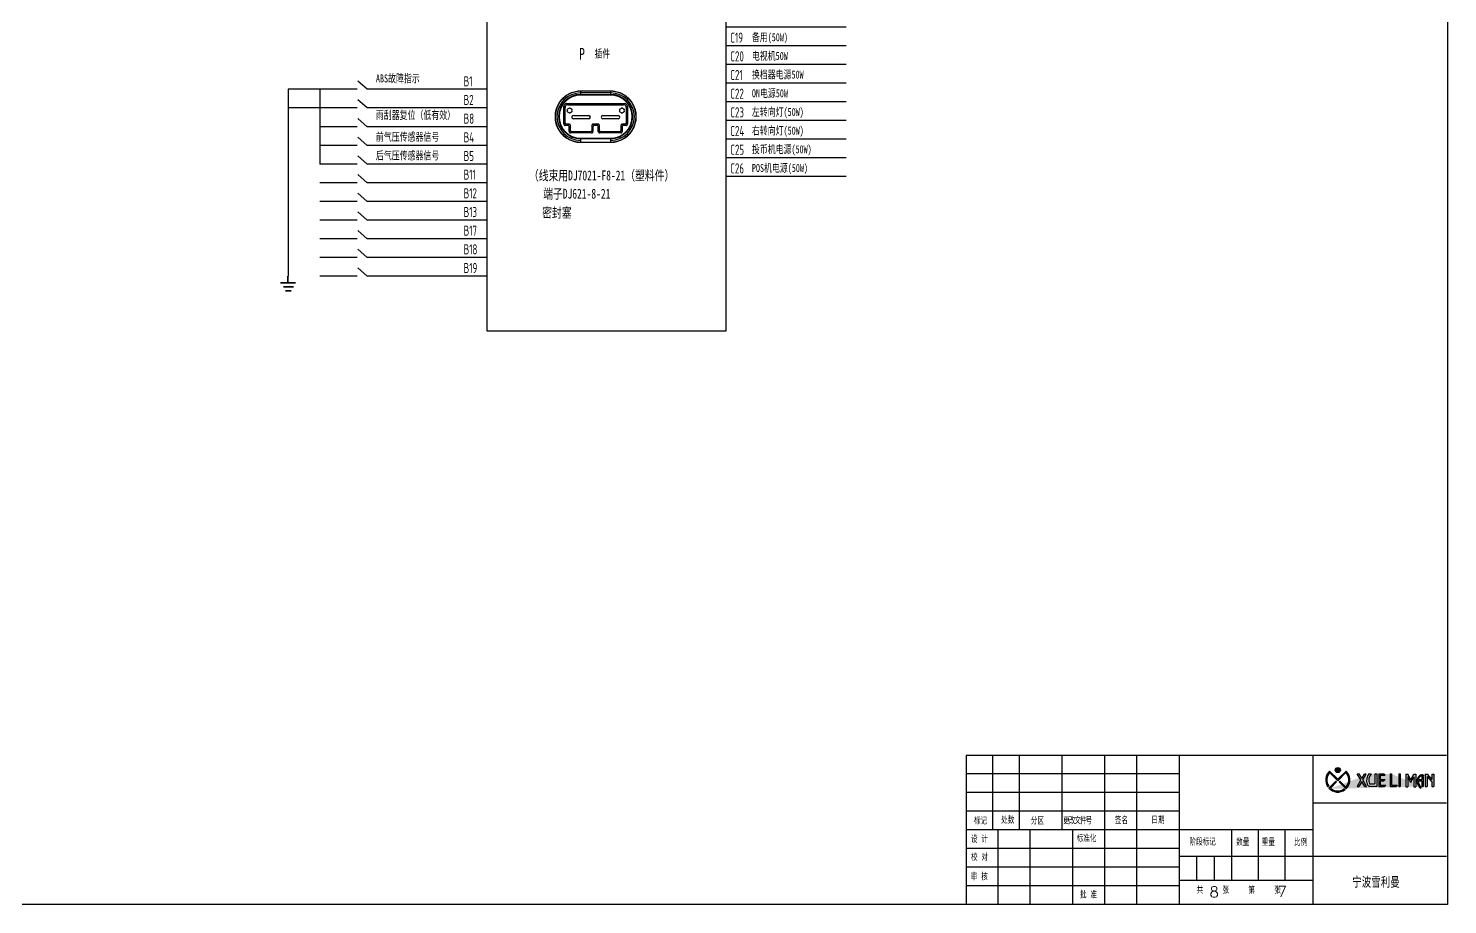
# Model space of a CAD drawing. Header units: millimetres. Extents: x 892 to 2081, y 1119 to 2752.
# Drawn here: x 1468 to 2000, y 2005 to 2334 of the extents above; entities that cross this region are included whole.
import ezdxf

# ---------------------------------------------------------------- set-up
doc = ezdxf.new("R2010")
doc.units = ezdxf.units.MM
doc.header["$LTSCALE"] = 10
for name, color, linetype in [('02C', 92, 'Continuous'), ('10', 7, 'Continuous'), ('200', 7, 'Continuous'), ('LAYER2', 1, 'Continuous'), ('框架和插件', 7, 'Continuous'), ('细实线', 3, 'Continuous')]:
    doc.layers.add(name, color=color, linetype=linetype)
doc.layers.add('11', color=3, linetype='Continuous', lineweight=0)
doc.styles.get("Standard").update_dxf_attribs({"font": 'isocp.shx', "width": 0.7070000000000001, "bigfont": 'hztxt.shx'})
doc.styles.add('STANDARD1', font='TXT.SHX', dxfattribs={"bigfont": 'gbcbig.shx'})
doc.styles.add('USERTXTSTYLE57', font='', dxfattribs={"width": 0.7070000000000001, "bigfont": '仿宋_GB2312'})
doc.styles.add('仿宋体', font='', dxfattribs={"width": 0.7070000000000001})
doc.styles.get('USERTXTSTYLE57').set_extended_font_data('FangSong_GB2312')
doc.styles.get('仿宋体').set_extended_font_data('FangSong_GB2312')

# ---------------------------------------------------------------- blocks, each defined once
blk = doc.blocks.new('A$C1C8D78F1')
at = {"layer": '200'}
for p, q in [((0, 328.6587135178397), (-45.01890482262206, 328.6587135178397)), ((134.5153336653748, 326.1972152672007), (89.49642884275272, 326.1972152672007)), ((0, 321.6587135178397), (-45.01890482262206, 321.6587135178397)), ((134.5153336653748, 319.1972152672006), (89.49642884275272, 319.1972152672006)), ((0, 314.6587135178397), (-45.01890482262206, 314.6587135178397)), ((134.5153336653748, 312.1972152672007), (89.49642884275272, 312.1972152672007)), ((0, 307.6587135178397), (-45.01890482262206, 307.6587135178397)), ((134.5153336653748, 305.1972152672007), (89.49642884275272, 305.1972152672007)), ((0, 300.6587135178397), (-45.01890482262206, 300.6587135178397)), ((134.5153336653748, 298.1972152672006), (89.49642884275272, 298.1972152672006)), ((0, 293.6587135178397), (-45.01890482262206, 293.6587135178397)), ((134.5153336653748, 291.1972152672007), (89.49642884275272, 291.1972152672007)), ((0, 286.6587135178397), (-45.01890482262206, 286.6587135178397)), ((134.5153336653748, 284.1972152672006), (89.49642884275272, 284.1972152672006)), ((0, 279.6587135178397), (-45.01890482262206, 279.6587135178397)), ((134.5153336653748, 277.1972152672006), (89.49642884275272, 277.1972152672006)), ((0, 272.6587135178397), (-45.01890482262206, 272.6587135178397)), ((0, 265.6587135178397), (-45.01890482262206, 265.6587135178397)), ((0, 258.6587135178397), (-45.01890482262206, 258.6587135178397)), ((0, 251.6587135178397), (-45.01890482262206, 251.6587135178397)), ((0, 244.6587135178397), (-45.01890482262206, 244.6587135178397)), ((0, 237.6587135178397), (-45.01890482262206, 237.6587135178397)), ((0, 230.6587135178397), (-45.01890482262206, 230.6587135178397)), ((134.5153336653748, 232.999530189366), (89.49642884275272, 232.999530189366)), ((0, 223.6587135178397), (-45.01890482262206, 223.6587135178397)), ((134.5153336653748, 225.9995301893659), (89.49642884275272, 225.9995301893659)), ((134.5153336653748, 218.9995301893659), (89.49642884275272, 218.9995301893659)), ((0, 216.6587135178397), (-45.01890482262206, 216.6587135178397)), ((0, 209.6587135178397), (-45.01890482262206, 209.6587135178397)), ((134.5153336653748, 211.9995301893659), (89.49642884275272, 211.9995301893659)), ((0, 202.6587135178397), (-45.01890482262206, 202.6587135178397)), ((134.5153336653748, 204.9995301893659), (89.49642884275272, 204.9995301893659)), ((134.5153336653748, 197.9995301893659), (89.49642884275272, 197.9995301893659)), ((0, 195.6587135178397), (-45.01890482262206, 195.6587135178397)), ((0, 188.6587135178397), (-45.01890482262206, 188.6587135178397)), ((134.5153336653748, 190.9995301893659), (89.49642884275272, 190.9995301893659)), ((0, 181.6587135178397), (-45.01890482262206, 181.6587135178397)), ((134.5153336653748, 183.9995301893659), (89.49642884275272, 183.9995301893659)), ((134.5153336653748, 176.9995301893659), (89.49642884275272, 176.9995301893659)), ((0, 174.6587135178397), (-45.01890482262206, 174.6587135178397)), ((0, 167.6587135178397), (-45.01890482262206, 167.6587135178397)), ((134.5153336653748, 169.9995301893659), (89.49642884275272, 169.9995301893659)), ((0, 160.6587135178397), (-45.01890482262206, 160.6587135178397)), ((134.5153336653748, 162.9995301893659), (89.49642884275272, 162.9995301893659)), ((134.5153336653748, 155.9995301893659), (89.49642884275272, 155.9995301893659)), ((0, 153.6587135178397), (-45.01890482262206, 153.6587135178397)), ((134.5153336653748, 148.9995301893659), (89.49642884275272, 148.9995301893659)), ((0, 146.6587135178397), (-45.01890482262206, 146.6587135178397)), ((0, 139.6587135178397), (-45.01890482262206, 139.6587135178397)), ((134.5153336653748, 141.9995301893659), (89.49642884275272, 141.9995301893659)), ((134.5153336653748, 134.9995301893659), (89.49642884275272, 134.9995301893659)), ((0, 132.6587135178397), (-45.01890482262206, 132.6587135178397)), ((134.5153336653748, 127.9995301893659), (89.49642884275272, 127.9995301893659)), ((0, 125.6587135178397), (-45.01890482262206, 125.6587135178397)), ((0, 118.6587135178397), (-45.01890482262206, 118.6587135178397)), ((134.5153336653748, 120.9995301893659), (89.49642884275272, 120.9995301893659)), ((134.5153336653748, 113.9995301893659), (89.49642884275272, 113.9995301893659)), ((134.5153336653748, 106.9995301893659), (89.49642884275272, 106.9995301893659)), ((134.5153336653748, 99.99953018936594), (89.49642884275272, 99.99953018936594)), ((0, 90.65871351783971), (-45.01890482262206, 90.65871351783971)), ((134.5153336653748, 92.99953018936594), (89.49642884275272, 92.99953018936594)), ((134.5153336653748, 85.99953018936594), (89.49642884275272, 85.99953018936594)), ((0, 83.6587135178397), (-45.01890482262206, 83.6587135178397)), ((0, 76.6587135178397), (-45.01890482262206, 76.6587135178397)), ((134.5153336653748, 78.99953018936594), (89.49642884275272, 78.99953018936594)), ((0, 69.65871351783971), (-45.01890482262206, 69.65871351783971)), ((134.5153336653748, 71.99953018936594), (89.49642884275272, 71.99953018936594)), ((134.5153336653748, 64.99953018936594), (89.49642884275272, 64.99953018936594)), ((0, 62.65871351783971), (-45.01890482262206, 62.65871351783971)), ((0, 55.65871351783971), (-45.01890482262206, 55.65871351783971)), ((134.5153336653748, 57.99953018936594), (89.49642884275272, 57.99953018936594)), ((0, 48.65871351783971), (-45.01890482262206, 48.65871351783971)), ((0, 41.65871351783971), (-45.01890482262206, 41.65871351783971)), ((0, 34.65871351783971), (-45.01890482262206, 34.65871351783971)), ((0, 27.65871351783971), (-45.01890482262206, 27.65871351783971)), ((0, 20.65871351783972), (-45.01890482262206, 20.65871351783972))]:
    blk.add_line(p, q, dxfattribs=at)
blk.add_lwpolyline([(0, 355.7274110452198), (89.49642884275272, 355.7274110452198), (89.49642884275272, 0), (0, 0)], close=True, dxfattribs=at)
blk = doc.blocks.new('A$C21580511')
at = {"color": 1, "lineweight": 35}
for p, q in [((2.828241439036902, 3.056054216457596), (2.828241439036902, 5.511710206071483)), ((-4.609631787e-07, 3.056054216457596), (5.656483339036981, 3.056054216457596)), ((1.153152825062079, 1.596202385910429), (4.874560110541549, 1.596202385910429)), ((1.850916325914909, -1.773146892e-07), (4.06050171908032, -1.773146892e-07))]:
    blk.add_line(p, q, dxfattribs=at)

msp = doc.modelspace()

# ---------------------------------------------------------------- hatches: boundary and pattern name
h = msp.add_hatch(color=1)
edge = h.paths.add_edge_path()
edge.add_arc((1958.527717350833, 2055.679857615847), 0.9569291330360664, 0, 360)
at = {"layer": '02C'}
h = msp.add_hatch(color=160, dxfattribs=at)
h.paths.add_polyline_path([(1968.615319765635, 2049.590505380649), (1967.531147234022, 2051.459594305015), (1966.46634262925, 2049.590505380649), (1965.796064056132, 2049.590505380649), (1967.159626551114, 2051.984014523689), (1965.823654790725, 2054.287199623628), (1966.496941095593, 2054.287199623628), (1967.527051641922, 2052.511312339193), (1968.538760038118, 2054.287199623628), (1969.209038611236, 2054.287199623628), (1967.89857232483, 2051.98689212052), (1969.288606070473, 2049.590505380649)], flags=17)
edge = h.paths.add_edge_path()
edge.add_line((1973.164707410408, 2054.287199623628), (1973.164707410408, 2049.585741773393))
edge.add_line((1973.164707410408, 2049.585741773393), (1970.486000401343, 2049.585741773393))
edge.add_arc((1970.915411621823, 2051.01253820071), 1.490014107748129, 200.7773310500661, 253.2502122253128, ccw=False)
edge.add_arc((1973.520286750132, 2051.766801727448), 4.198755891589101, 143.110580068317, 197.7897788305786, ccw=False)
edge.add_line((1970.162140612429, 2054.287199623628), (1971.060396715791, 2054.287199623628))
edge.add_arc((1973.902217661551, 2051.76929314014), 3.796814368294727, 138.4584568943192, 195.7222727300288)
edge.add_arc((1970.915411621823, 2051.01253820071), 0.7212461077481306, 202.1630530283116, 245.8320623282907)
edge.add_line((1970.620124411154, 2050.354509773388), (1972.409667334487, 2050.354509773388))
edge.add_line((1972.409667334487, 2050.354509773388), (1972.409667334487, 2054.287199623628))
edge.add_line((1972.409667334487, 2054.287199623628), (1973.164707410408, 2054.287199623628))
h.paths.add_polyline_path([(1973.862412466286, 2049.590505380649), (1975.936981189905, 2049.590505380649), (1976.559846864922, 2050.035606936362), (1974.426409690812, 2050.035606936362), (1974.426409690812, 2051.681308754123), (1975.789760286363, 2051.681308754123), (1976.272606928742, 2052.178124230792), (1974.426409690812, 2052.178124230792), (1974.426409690812, 2053.792773794834), (1976.272606928742, 2053.792773794834), (1975.789760286363, 2054.287199623628), (1973.862412466286, 2054.287199623628)], flags=17)
h.paths.add_polyline_path([(1978.140662705668, 2054.236199593826), (1978.687923442802, 2054.236199593826), (1978.687923442802, 2049.981106342377), (1980.823073408708, 2049.981106342377), (1980.502157427221, 2049.539505350847), (1978.140662705668, 2049.539505350847)], flags=17)
h.paths.add_polyline_path([(1981.384079469743, 2054.21963035471), (1981.946144429789, 2054.21963035471), (1981.946144429789, 2049.522936111724), (1981.384079469743, 2049.522936111724)], flags=17)
h.paths.add_polyline_path([(1984.089147896793, 2054.141160966989), (1984.75655747161, 2054.141160966989), (1985.902679624091, 2051.990206712013), (1987.061991071325, 2054.141160966989), (1987.739736224637, 2054.141160966989), (1987.739736224637, 2049.44446672401), (1987.061991071325, 2049.44446672401), (1987.061991071325, 2053.210042329199), (1985.902679624091, 2051.0571938863), (1984.75655747161, 2053.210042329199), (1984.75655747161, 2049.44446672401), (1984.089147896793, 2049.44446672401)], flags=17)
h.paths.add_polyline_path([(1991.298664736325, 2054.205087061593), (1991.298664736325, 2049.508392818614), (1991.976409889638, 2049.508392818614), (1991.976409889638, 2053.27073984802), (1993.829693040632, 2051.290770170839), (1993.829693040632, 2049.508392818614), (1994.507438193974, 2049.508392818614), (1994.507438193974, 2054.205087061593), (1993.829693040632, 2054.205087061593), (1993.829693040632, 2052.176111516645), (1991.976409889638, 2054.205087061593)])
edge = h.paths.add_edge_path()
edge.add_arc((1991.280804902632, 2051.489856918939), 3.068816021879643, 146.4564578383166, 237.5786246601237)
edge.add_line((1989.635484506693, 2048.899383492906), (1989.795909971606, 2049.331098179129))
edge.add_arc((1991.402251223157, 2051.544461480662), 2.73483259470555, 177.9101774901728, 234.0298529368706, ccw=False)
edge.add_line((1988.669237601014, 2051.644190424042), (1990.069780176269, 2051.644190424042))
edge.add_line((1990.069780176269, 2051.644190424042), (1990.069780176269, 2049.5471651322))
edge.add_line((1990.069780176269, 2049.5471651322), (1990.578771990633, 2049.5471651322))
edge.add_line((1990.578771990633, 2049.5471651322), (1990.578771990633, 2053.288322060143))
edge.add_line((1990.578771990633, 2053.288322060143), (1990.069780176269, 2053.288322060143))
edge.add_line((1990.069780176269, 2053.288322060143), (1990.069780176269, 2052.150725442836))
edge.add_line((1990.069780176269, 2052.150725442836), (1988.735464143301, 2052.150725442836))
edge.add_arc((1990.276837410547, 2051.953586455427), 1.553928997508231, 124.07187935597631, 172.71153802711, ccw=False)
edge.add_arc((1990.463917764977, 2051.366408671463), 2.152162279745393, 83.96242266037831, 119.4347614141731, ccw=False)
edge.add_line((1990.690283691914, 2053.506633179662), (1990.578771990633, 2053.851968761533))
edge.add_arc((1990.313938752191, 2051.672381185876), 2.195618055160535, 83.07217225091351, 136.4334333111867)
edge = h.paths.add_edge_path(flags=17)
edge.add_line((1958.990784554942, 2051.236987423319), (1959.279128228747, 2051.52519795033))
edge.add_line((1959.279128228747, 2051.52519795033), (1961.893517501474, 2048.936377970342))
edge.add_arc((1958.527717350833, 2051.982392798658), 4.539473206060025, 312.7078884367814, 317.85522586322253, ccw=False)
edge.add_line((1961.606664287476, 2048.646691560563), (1958.990784554942, 2051.236987423319))
edge = h.paths.add_edge_path()
edge.add_line((1957.785569205236, 2051.531876416993), (1958.081198524098, 2051.250915574943))
edge.add_line((1958.081198524098, 2051.250915574943), (1955.745183616349, 2048.928015429352))
edge.add_arc((1958.527717350833, 2051.982392798658), 4.131793206060527, 227.666521025814, 306.1224753171757)
edge.add_line((1960.963464236786, 2048.644900895284), (1961.256470175369, 2048.354621442719))
edge.add_arc((1958.527717350833, 2051.982392798658), 4.539473206059366, 222.2650451237375, 306.94991213385657, ccw=False)
edge.add_line((1955.168318575797, 2048.929319452167), (1957.785569205236, 2051.531876416993))
edge = h.paths.add_edge_path()
edge.add_arc((1958.527717350833, 2051.982392798658), 4.539473206059903, 132.4495493389153, 215.2686709747519)
edge.add_line((1954.821448847211, 2049.361249771726), (1955.133232682037, 2049.626721146851))
edge.add_arc((1958.527717350833, 2051.982392798658), 4.131793206060367, 137.8510252421882, 214.7595006978551, ccw=False)
edge.add_line((1955.464395501589, 2054.755076398644), (1958.383639125062, 2051.838197755518))
edge.add_line((1958.383639125062, 2051.838197755518), (1958.528018749053, 2051.695227279524))
edge.add_line((1958.528018749053, 2051.695227279524), (1958.671447685567, 2051.837850982993))
edge.add_line((1958.671447685567, 2051.837850982993), (1961.603560382089, 2054.741179623445))
edge.add_arc((1958.527717350833, 2051.982392798658), 4.131793206060118, -37.12996509333601, 41.889582731922815, ccw=False)
edge.add_line((1961.821865295726, 2049.488338987161), (1962.113817751142, 2049.199103214865))
edge.add_arc((1958.527717350833, 2051.982392798658), 4.53947320605993, 322.1837939510453, 407.291058636406)
edge.add_line((1961.606725587302, 2055.318037454221), (1958.528368157564, 2052.269899065272))
edge.add_line((1958.528368157564, 2052.269899065272), (1955.463841896559, 2055.331942647419))
edge = h.paths.add_edge_path()
edge.add_line((1970.556187571285, 2054.287199623628), (1971.001269077733, 2054.287199623628))
edge.add_line((1978.140662705668, 2054.236199593826), (1978.687923442802, 2054.236199593826))
edge.add_line((1990.069780176269, 2049.579046850296), (1990.069780176269, 2049.5471651322))
edge.add_line((1955.455779245294, 2048.640235820836), (1955.452532362946, 2048.637007167003))

# ---------------------------------------------------------------- linework, layer by layer
msp.add_line((1577.00100703866, 2310.8946788881), (1577.00100703866, 2282.8946788881))
at = {"color": 160}
for p, q in [((1958.528368157564, 2052.269899065272), (1955.463841896559, 2055.331942647419)), ((1958.383639125062, 2051.838197755518), (1955.464395501589, 2054.755076398644)), ((1958.528368157564, 2052.269899065272), (1961.606725587302, 2055.318037454221)), ((1958.671447685567, 2051.837850982993), (1961.603560382089, 2054.741179623445)), ((1965.823654790725, 2054.287199623628), (1966.496941095593, 2054.287199623628)), ((1967.159626551114, 2051.984014523689), (1965.823654790725, 2054.287199623628)), ((1967.527051641922, 2052.511312339193), (1966.496941095593, 2054.287199623628)), ((1967.527051641922, 2052.511312339193), (1968.538760038118, 2054.287199623628)), ((1967.89857232483, 2051.98689212052), (1969.209038611236, 2054.287199623628)), ((1968.538760038118, 2054.287199623628), (1969.209038611236, 2054.287199623628)), ((1970.162140612429, 2054.287199623628), (1971.060396715791, 2054.287199623628)), ((1970.556187571285, 2054.287199623628), (1971.001269077733, 2054.287199623628)), ((1972.409667334487, 2054.287199623628), (1972.409667334487, 2050.354509773388)), ((1972.409667334487, 2054.287199623628), (1973.164707410408, 2054.287199623628)), ((1973.164707410408, 2054.287199623628), (1973.164707410408, 2049.585741773393)), ((1973.862412466286, 2054.287199623628), (1975.789760286363, 2054.287199623628)), ((1973.862412466286, 2054.287199623628), (1973.862412466286, 2049.590505380649)), ((1974.426409690812, 2053.792773794834), (1976.272606928742, 2053.792773794834)), ((1974.426409690812, 2053.792773794834), (1974.426409690812, 2052.178124230792)), ((1975.789760286363, 2054.287199623628), (1976.272606928742, 2053.792773794834)), ((1978.140662705668, 2054.236199593826), (1978.687923442802, 2054.236199593826)), ((1978.140662705668, 2054.236199593826), (1978.140662705668, 2049.539505350847)), ((1978.140662705668, 2054.236199593826), (1978.687923442802, 2054.236199593826)), ((1978.687923442802, 2054.236199593826), (1978.687923442802, 2049.981106342377)), ((1981.384079469743, 2054.21963035471), (1981.946144429789, 2054.21963035471)), ((1981.384079469743, 2054.21963035471), (1981.384079469743, 2049.522936111724)), ((1981.946144429789, 2054.21963035471), (1981.946144429789, 2049.522936111724)), ((1984.089147896793, 2054.141160966989), (1984.75655747161, 2054.141160966989)), ((1984.089147896793, 2054.141160966989), (1984.089147896793, 2049.44446672401)), ((1985.902679624091, 2051.990206712013), (1984.75655747161, 2054.141160966989)), ((1984.75655747161, 2053.210042329199), (1984.75655747161, 2049.44446672401)), ((1985.902679624091, 2051.0571938863), (1984.75655747161, 2053.210042329199)), ((1985.902679624091, 2051.990206712013), (1987.061991071325, 2054.141160966989)), ((1985.902679624091, 2051.0571938863), (1987.061991071325, 2053.210042329199)), ((1987.061991071325, 2054.141160966989), (1987.739736224637, 2054.141160966989)), ((1987.061991071325, 2053.210042329199), (1987.061991071325, 2049.44446672401)), ((1987.739736224637, 2054.141160966989), (1987.739736224637, 2049.44446672401)), ((1990.069780176269, 2053.288322060143), (1990.069780176269, 2052.150725442836)), ((1990.069780176269, 2053.288322060143), (1990.578771990633, 2053.288322060143)), ((1990.578771990633, 2053.851968761533), (1990.690283691914, 2053.506633179662)), ((1990.578771990633, 2053.288322060143), (1990.578771990633, 2049.5471651322)), ((1991.298664736325, 2054.205087061593), (1991.298664736325, 2049.508392818614)), ((1991.298664736325, 2054.205087061593), (1991.976409889638, 2054.205087061593)), ((1991.976409889638, 2054.205087061593), (1993.829693040632, 2052.176111516645)), ((1991.976409889638, 2053.27073984802), (1993.829693040632, 2051.290770170839)), ((1991.976409889638, 2053.27073984802), (1991.976409889638, 2049.508392818614)), ((1993.829693040632, 2054.205087061593), (1993.829693040632, 2052.176111516645)), ((1993.829693040632, 2054.205087061593), (1994.507438193974, 2054.205087061593)), ((1994.507438193974, 2054.205087061593), (1994.507438193974, 2049.508392818614)), ((1955.133232682037, 2049.626721146851), (1954.821448847211, 2049.361249771726)), ((1957.785569205236, 2051.531876416993), (1955.168318575797, 2048.929319452167)), ((1955.455779245294, 2048.640235820836), (1955.452532362946, 2048.637007167003)), ((1958.081198524098, 2051.250915574943), (1955.745183616349, 2048.928015429352)), ((1958.383639125062, 2051.838197755518), (1958.528018749053, 2051.695227279524)), ((1958.671447685567, 2051.837850982993), (1958.528018749053, 2051.695227279524)), ((1958.990784554942, 2051.236987423319), (1961.606664287476, 2048.646691560563)), ((1959.279128228747, 2051.52519795033), (1961.893517501474, 2048.936377970342)), ((1960.963464236786, 2048.644900895284), (1961.256470175369, 2048.354621442719)), ((1961.821865295726, 2049.488338987161), (1962.113817751142, 2049.199103214865)), ((1967.159626551114, 2051.984014523689), (1965.796064056132, 2049.590505380649)), ((1965.796064056132, 2049.590505380649), (1966.46634262925, 2049.590505380649)), ((1967.531147234022, 2051.459594305015), (1966.46634262925, 2049.590505380649)), ((1968.615319765635, 2049.590505380649), (1967.531147234022, 2051.459594305015)), ((1969.288606070473, 2049.590505380649), (1967.89857232483, 2051.98689212052)), ((1968.615319765635, 2049.590505380649), (1969.288606070473, 2049.590505380649)), ((1973.164707410408, 2049.585741773393), (1970.486000401343, 2049.585741773393)), ((1972.409667334487, 2050.354509773388), (1970.620124411154, 2050.354509773388)), ((1973.862412466286, 2049.590505380649), (1975.936981189905, 2049.590505380649)), ((1974.426409690812, 2052.178124230792), (1976.272606928742, 2052.178124230792)), ((1974.426409690812, 2051.681308754123), (1975.789760286363, 2051.681308754123)), ((1974.426409690812, 2051.681308754123), (1974.426409690812, 2050.035606936362)), ((1974.426409690812, 2050.035606936362), (1976.559846864922, 2050.035606936362)), ((1975.789760286363, 2051.681308754123), (1976.272606928742, 2052.178124230792)), ((1975.936981189905, 2049.590505380649), (1976.559846864922, 2050.035606936362)), ((1978.140662705668, 2049.539505350847), (1980.502157427221, 2049.539505350847)), ((1978.687923442802, 2049.981106342377), (1980.823073408708, 2049.981106342377)), ((1980.823073408708, 2049.981106342377), (1980.502157427221, 2049.539505350847)), ((1981.384079469743, 2049.522936111724), (1981.946144429789, 2049.522936111724)), ((1984.089147896793, 2049.44446672401), (1984.75655747161, 2049.44446672401)), ((1987.061991071325, 2049.44446672401), (1987.739736224637, 2049.44446672401)), ((1988.669237601014, 2051.644190424042), (1990.069780176269, 2051.644190424042)), ((1988.735464143301, 2052.150725442836), (1990.069780176269, 2052.150725442836)), ((1989.635484506693, 2048.899383492906), (1989.795909971606, 2049.331098179129)), ((1990.069780176269, 2051.644190424042), (1990.069780176269, 2049.5471651322)), ((1990.069780176269, 2049.579046850296), (1990.069780176269, 2049.5471651322)), ((1990.069780176269, 2049.5471651322), (1990.578771990633, 2049.5471651322)), ((1991.298664736325, 2049.508392818614), (1991.976409889638, 2049.508392818614)), ((1993.829693040632, 2051.290770170839), (1993.829693040632, 2049.508392818614)), ((1993.829693040632, 2049.508392818614), (1994.507438193974, 2049.508392818614))]:
    msp.add_line(p, q, dxfattribs=at)
at = {"color": 1}
msp.add_circle((1958.527717350833, 2055.679857615847), 0.9569291330360664, dxfattribs=at)
at = {"color": 160}
for centre, radius, start, end in [((1958.527717350833, 2051.982392798658), 4.539473206059903, 132.4495493389153, 215.2686709747519), ((1958.527717350833, 2051.982392798658), 4.131793206060367, 137.8510252421882, 214.7595006978551), ((1958.527717350833, 2051.982392798658), 4.131793206060118, 322.870034906664, 41.88958273192282), ((1958.527717350833, 2051.982392798658), 4.53947320605993, 322.1837939510453, 47.29105863640608), ((1973.520286750132, 2051.766801727448), 4.198755891589101, 143.110580068317, 197.7897788305786), ((1973.902217661551, 2051.76929314014), 3.796814368294727, 138.4584568943192, 195.7222727300288), ((1991.280804902632, 2051.489856918939), 3.068816021879643, 146.4564578383166, 237.5786246601237), ((1990.313938752191, 2051.672381185876), 2.195618055160535, 83.07217225091351, 136.4334333111867), ((1990.276837410547, 2051.953586455427), 1.553928997508231, 124.0718793559763, 172.71153802711), ((1990.463917764977, 2051.366408671463), 2.152162279745393, 83.9624226603783, 119.4347614141731), ((1958.527717350833, 2051.982392798658), 4.539473206059366, 222.2650451237375, 306.9499121338566), ((1958.527717350833, 2051.982392798658), 4.131793206060527, 227.666521025814, 306.1224753171757), ((1958.527717350833, 2051.982392798658), 4.539473206060025, 312.7078884367814, 317.8552258632225), ((1970.915411621823, 2051.01253820071), 1.490014107748129, 200.7773310500661, 253.2502122253128), ((1970.915411621823, 2051.01253820071), 0.7212461077481306, 202.1630530283116, 245.8320623282907), ((1991.402251223157, 2051.544461480662), 2.73483259470555, 177.9101774901728, 234.0298529368706)]:
    msp.add_arc(centre, radius, start, end, dxfattribs=at)
at = {"layer": '02C', "color": 160}
for p, q in [((1957.785569205236, 2051.531876416993), (1958.081198524098, 2051.250915574943)), ((1958.990784554942, 2051.236987423319), (1959.279128228747, 2051.52519795033))]:
    msp.add_line(p, q, dxfattribs=at)
at = {"layer": '10', "color": 7, "linetype": 'Continuous'}
for p, q in [((1674.817865750952, 2310.333826841364), (1686.017865750964, 2310.333826841364)), ((1674.817865750952, 2308.755109648569), (1674.817865750952, 2310.333826841364)), ((1686.017865750964, 2310.175330879967), (1674.817865750952, 2310.175330879967)), ((1686.017865750964, 2309.563364034067), (1674.817865750952, 2309.563364034067)), ((1674.817865750952, 2308.951397188066), (1686.017865750964, 2308.951397188066)), ((1686.017865750964, 2308.755109648569), (1674.817865750952, 2308.755109648569)), ((1686.017865750964, 2310.333826841364), (1686.017865750964, 2308.755109648569)), ((1668.971835754342, 2304.101748818168), (1668.517865750964, 2304.555718821568)), ((1668.517865750964, 2297.854805062067), (1668.517865750964, 2304.555718821568)), ((1668.971835754342, 2298.308775065467), (1668.971835754342, 2304.101748818168)), ((1669.517256577961, 2305.555109648565), (1691.318474923955, 2305.555109648565)), ((1669.517256577961, 2305.555109648565), (1669.97122658134, 2305.101139645165)), ((1669.97122658134, 2305.101139645165), (1690.864504920548, 2305.101139645165)), ((1690.864504920548, 2305.101139645165), (1691.318474923955, 2305.555109648565)), ((1692.317865750952, 2304.555718821568), (1691.863895747545, 2304.101748818168)), ((1691.863895747545, 2304.101748818168), (1691.863895747545, 2298.308775065467)), ((1692.317865750952, 2304.555718821568), (1692.317865750952, 2297.854805062067)), ((1668.517865750964, 2297.854805062067), (1668.971835754342, 2298.308775065467)), ((1669.471531167856, 2297.809079651968), (1669.017561164448, 2297.355109648568)), ((1670.472140340858, 2297.809079651968), (1669.471531167856, 2297.809079651968)), ((1670.018170337451, 2297.355109648568), (1670.472140340858, 2297.809079651968)), ((1681.372140340853, 2297.809079651968), (1679.463591161064, 2297.809079651968)), ((1679.463591161064, 2297.809079651968), (1679.917561164442, 2297.355109648568)), ((1680.918170337445, 2297.355109648568), (1681.372140340853, 2297.809079651968)), ((1691.364200334061, 2297.809079651968), (1690.363591161058, 2297.809079651968)), ((1690.363591161058, 2297.809079651968), (1690.817561164466, 2297.355109648568)), ((1691.818170337439, 2297.355109648568), (1691.364200334061, 2297.809079651968)), ((1691.863895747545, 2298.308775065467), (1692.317865750952, 2297.854805062067)), ((1670.018170337451, 2297.355109648568), (1669.017561164448, 2297.355109648568)), ((1670.971835754342, 2297.30938423847), (1670.517865750964, 2296.855414235062)), ((1670.517865750964, 2295.054805062064), (1670.517865750964, 2296.855414235062)), ((1670.517865750964, 2295.054805062064), (1670.971835754342, 2295.508775065464)), ((1670.971835754342, 2295.508775065464), (1670.971835754342, 2297.30938423847)), ((1671.471531167856, 2295.009079651965), (1671.017561164448, 2294.555109648565)), ((1678.918170337445, 2294.555109648565), (1671.017561164448, 2294.555109648565)), ((1678.464200334067, 2295.009079651965), (1671.471531167856, 2295.009079651965)), ((1674.817865750952, 2292.555109648565), (1686.017865750964, 2292.555109648565)), ((1674.817865750952, 2291.159553116668), (1674.817865750952, 2292.555109648565)), ((1686.017865750964, 2292.358822109069), (1674.817865750952, 2292.358822109069)), ((1678.918170337445, 2294.555109648565), (1678.464200334067, 2295.009079651965)), ((1679.417865750958, 2296.855414235062), (1678.963895747551, 2297.30938423847)), ((1678.963895747551, 2297.30938423847), (1678.963895747551, 2295.508775065464)), ((1678.963895747551, 2295.508775065464), (1679.417865750958, 2295.054805062064)), ((1679.417865750958, 2296.855414235062), (1679.417865750958, 2295.054805062064)), ((1680.918170337445, 2297.355109648568), (1679.917561164442, 2297.355109648568)), ((1681.871835754337, 2297.30938423847), (1681.417865750958, 2296.855414235062)), ((1681.417865750958, 2295.054805062064), (1681.417865750958, 2296.855414235062)), ((1681.417865750958, 2295.054805062064), (1681.871835754337, 2295.508775065464)), ((1681.871835754337, 2295.508775065464), (1681.871835754337, 2297.30938423847)), ((1682.37153116785, 2295.009079651965), (1681.917561164442, 2294.555109648565)), ((1689.818170337439, 2294.555109648565), (1681.917561164442, 2294.555109648565)), ((1689.364200334061, 2295.009079651965), (1682.37153116785, 2295.009079651965)), ((1686.017865750964, 2292.555109648565), (1686.017865750964, 2291.159553116668)), ((1689.818170337439, 2294.555109648565), (1689.364200334061, 2295.009079651965)), ((1690.317865750952, 2296.855414235062), (1689.863895747545, 2297.30938423847)), ((1689.863895747545, 2297.30938423847), (1689.863895747545, 2295.508775065464)), ((1689.863895747545, 2295.508775065464), (1690.317865750952, 2295.054805062064)), ((1690.317865750952, 2296.855414235062), (1690.317865750952, 2295.054805062064)), ((1691.818170337439, 2297.355109648568), (1690.817561164466, 2297.355109648568)), ((1674.817865750952, 2291.134888417262), (1686.017865750964, 2291.134888417262)), ((1674.817865750952, 2291.02590280147), (1674.817865750952, 2291.134888417262)), ((1674.817865750952, 2291.02590280147), (1686.017865750964, 2291.02590280147)), ((1686.017865750964, 2291.134888417262), (1686.017865750964, 2291.02590280147))]:
    msp.add_line(p, q, dxfattribs=at)
for points in [[(1667.62331055247, 2307.055109648565), (1667.969244620206, 2307.425149040078), (1668.334072583497, 2307.778574925025), (1668.716831394002, 2308.114051489516), (1669.116558003352, 2308.430242919661), (1669.532289363295, 2308.725813401579), (1669.963062425461, 2308.99942712138), (1670.407914141568, 2309.249748265174), (1670.865881463247, 2309.475441019065), (1671.335621255766, 2309.6752658572), (1671.815764519062, 2309.848987420286), (1672.304574981095, 2309.996439258655), (1672.800316369827, 2310.117454922642), (1673.301252413188, 2310.211867962578), (1673.80564683917, 2310.279511928791), (1674.311763375732, 2310.320220371606), (1674.817865750836, 2310.333826841364)], [(1686.017865750964, 2310.333826841364), (1686.523893470319, 2310.320160893141), (1687.029903903658, 2310.279295708555), (1687.534173843476, 2310.211430277704), (1688.034980082357, 2310.116763590711), (1688.530599412825, 2309.995494637689), (1689.019308627463, 2309.847822408752), (1689.499384518796, 2309.673945894006), (1689.96910387935, 2309.474064083566), (1690.427129550106, 2309.248421865806), (1690.872082143582, 2308.99824814195), (1691.302982336052, 2308.72484765268), (1691.718850803645, 2308.429525138672), (1692.118708222548, 2308.113585340587), (1692.501575269034, 2307.778332999107), (1692.866472619262, 2307.425072854901), (1693.212420949389, 2307.055109648638)], [(1669.517256577961, 2305.555109648587), (1669.322220280355, 2305.535912925385), (1669.134714299082, 2305.479059335179), (1668.961933249546, 2305.386730353537), (1668.810506750622, 2305.262468648849), (1668.686245045941, 2305.111042149954), (1668.593916064328, 2304.938261100404), (1668.537062474115, 2304.750755119123), (1668.517865750935, 2304.555718821517)], [(1669.971226581456, 2305.101139645187), (1669.776190283821, 2305.081942921999), (1669.588684302547, 2305.025089331808), (1669.415903252982, 2304.932760350166), (1669.264476754059, 2304.808498645478), (1669.140215049378, 2304.657072146576), (1669.047886067736, 2304.484291097018), (1668.991032477523, 2304.29678511573), (1668.971835754342, 2304.10174881811)], [(1691.863895747574, 2304.101748818153), (1691.844699024365, 2304.296785115766), (1691.787845434181, 2304.48429109704), (1691.69551645251, 2304.657072146583), (1691.571254747829, 2304.808498645478), (1691.419828248934, 2304.932760350159), (1691.247047199398, 2305.025089331793), (1691.059541218125, 2305.081942921992), (1690.864504920519, 2305.101139645187)], [(1692.317865750982, 2304.555718821561), (1692.298669027772, 2304.750755119167), (1692.241815437559, 2304.93826110044), (1692.149486455917, 2305.111042149983), (1692.025224751236, 2305.262468648878), (1691.873798252342, 2305.386730353559), (1691.701017202777, 2305.479059335194), (1691.513511221503, 2305.535912925392), (1691.318474923897, 2305.555109648587)], [(1668.517865750993, 2297.854805062118), (1668.527464112583, 2297.757286913315), (1668.555890907704, 2297.663533922678), (1668.602055398511, 2297.57714339791), (1668.664186250851, 2297.501430148463), (1668.739899500299, 2297.439299296122), (1668.826290025081, 2297.393134805301), (1668.920043015733, 2297.364708010202), (1669.017561164535, 2297.355109648604)], [(1668.971835754284, 2298.308775065525), (1668.981434115904, 2298.211256916722), (1669.009860910995, 2298.117503926085), (1669.056025401831, 2298.03111340131), (1669.118156254142, 2297.955400151863), (1669.19386950359, 2297.893269299522), (1669.280260028372, 2297.847104808701), (1669.374013019024, 2297.818678013602), (1669.471531167826, 2297.809079652005)], [(1670.971835754313, 2297.309384238506), (1670.962237392723, 2297.406902387309), (1670.933810597602, 2297.500655377953), (1670.887646106796, 2297.587045902721), (1670.825515254455, 2297.662759152168), (1670.749802005008, 2297.724890004509), (1670.663411480225, 2297.77105449533), (1670.569658489574, 2297.799481290429), (1670.4721403408, 2297.809079652026)], [(1679.463591161122, 2297.809079652026), (1679.366073012319, 2297.799481290429), (1679.272320021668, 2297.77105449533), (1679.185929496914, 2297.724890004509), (1679.110216247438, 2297.662759152161), (1679.048085395098, 2297.587045902714), (1679.001920904291, 2297.500655377939), (1678.973494109199, 2297.406902387302), (1678.96389574758, 2297.309384238499)], [(1681.871835754308, 2297.309384238506), (1681.862237392717, 2297.406902387309), (1681.833810597625, 2297.500655377953), (1681.78764610679, 2297.587045902721), (1681.725515254449, 2297.662759152168), (1681.649802005002, 2297.724890004509), (1681.56341148022, 2297.77105449533), (1681.469658489597, 2297.799481290429), (1681.372140340794, 2297.809079652026)], [(1690.363591161116, 2297.809079652026), (1690.266073012313, 2297.799481290429), (1690.172320021662, 2297.77105449533), (1690.085929496909, 2297.724890004509), (1690.010216247432, 2297.662759152161), (1689.948085395121, 2297.587045902714), (1689.901920904285, 2297.500655377939), (1689.873494109193, 2297.406902387302), (1689.863895747603, 2297.309384238499)], [(1691.36420033409, 2297.809079652005), (1691.461718482893, 2297.818678013602), (1691.555471473515, 2297.847104808709), (1691.641861998298, 2297.893269299522), (1691.717575247745, 2297.95540015187)], [(1691.717575247745, 2297.955400151863), (1691.779706100086, 2298.03111340131), (1691.825870590921, 2298.117503926085), (1691.854297386013, 2298.211256916722), (1691.863895747603, 2298.308775065525)], [(1691.818170337498, 2297.355109648604), (1691.9156884863, 2297.364708010209), (1692.009441476952, 2297.393134805308), (1692.095832001705, 2297.439299296129), (1692.171545251153, 2297.501430148477), (1692.233676103493, 2297.577143397924), (1692.279840594329, 2297.6635339227), (1692.308267389421, 2297.757286913336), (1692.317865751011, 2297.854805062139)], [(1670.517865751022, 2296.855414235099), (1670.508267389403, 2296.952932383909), (1670.479840594311, 2297.046685374546), (1670.433676103505, 2297.133075899314), (1670.371545251164, 2297.208789148768), (1670.295832001688, 2297.270920001109), (1670.209441476934, 2297.31708449193), (1670.115688486283, 2297.345511287029), (1670.01817033748, 2297.355109648626)], [(1670.517865750993, 2295.054805062122), (1670.527464112583, 2294.957286913319), (1670.555890907704, 2294.863533922675), (1670.602055398511, 2294.777143397907), (1670.664186250851, 2294.70143014846), (1670.739899500299, 2294.639299296119), (1670.826290025081, 2294.593134805298), (1670.920043015733, 2294.564708010206), (1671.017561164535, 2294.555109648609)], [(1670.971835754284, 2295.508775065515), (1670.981434115904, 2295.411256916712), (1671.009860910995, 2295.317503926075), (1671.056025401831, 2295.2311134013), (1671.118156254171, 2295.155400151853), (1671.193869503619, 2295.093269299512), (1671.280260028401, 2295.047104808698), (1671.374013019024, 2295.018678013599), (1671.471531167826, 2295.009079652009)], [(1678.464200334096, 2295.009079652009), (1678.561718482899, 2295.018678013606), (1678.65547147355, 2295.047104808706), (1678.741861998304, 2295.093269299527), (1678.817575247751, 2295.155400151867), (1678.879706100091, 2295.231113401322), (1678.925870590927, 2295.31750392609), (1678.954297386019, 2295.411256916734), (1678.963895747609, 2295.508775065537)], [(1678.918170337503, 2294.555109648609), (1679.015688486306, 2294.564708010206), (1679.109441476958, 2294.593134805313), (1679.195832001711, 2294.639299296126), (1679.271545251158, 2294.701430148474), (1679.333676103499, 2294.777143397921), (1679.379840594334, 2294.863533922697), (1679.408267389426, 2294.957286913334), (1679.417865751017, 2295.054805062144)], [(1679.564186250846, 2297.208789148761), (1679.502055398505, 2297.133075899314), (1679.455890907699, 2297.046685374538), (1679.427464112607, 2296.952932383901), (1679.417865750987, 2296.855414235099)], [(1679.91756116453, 2297.355109648626), (1679.820043015727, 2297.345511287029), (1679.726290025075, 2297.31708449193), (1679.639899500293, 2297.270920001109), (1679.564186250846, 2297.208789148768)], [(1681.417865751017, 2296.855414235099), (1681.408267389426, 2296.952932383909), (1681.379840594305, 2297.046685374546), (1681.333676103499, 2297.133075899314), (1681.271545251158, 2297.208789148768), (1681.195832001711, 2297.270920001109), (1681.109441476929, 2297.31708449193), (1681.015688486306, 2297.345511287029), (1680.918170337474, 2297.355109648626)], [(1681.417865750987, 2295.054805062122), (1681.427464112607, 2294.957286913319), (1681.455890907699, 2294.863533922675), (1681.502055398505, 2294.777143397907), (1681.564186250875, 2294.70143014846), (1681.639899500322, 2294.639299296119), (1681.726290025075, 2294.593134805298), (1681.820043015727, 2294.564708010206), (1681.91756116453, 2294.555109648609)], [(1681.871835754278, 2295.508775065522), (1681.881434115898, 2295.411256916719), (1681.90986091099, 2295.317503926082), (1681.956025401796, 2295.231113401314), (1682.018156254166, 2295.15540015186), (1682.093869503613, 2295.093269299519), (1682.180260028366, 2295.047104808706), (1682.274013019018, 2295.018678013606), (1682.371531167821, 2295.009079652009)], [(1689.36420033409, 2295.009079652009), (1689.461718482893, 2295.018678013606), (1689.555471473544, 2295.047104808706), (1689.641861998327, 2295.093269299527), (1689.717575247745, 2295.155400151867), (1689.779706100086, 2295.231113401322), (1689.825870590921, 2295.31750392609), (1689.854297386013, 2295.411256916734), (1689.863895747603, 2295.508775065537)], [(1689.818170337498, 2294.555109648609), (1689.9156884863, 2294.564708010206), (1690.009441476952, 2294.593134805313), (1690.095832001705, 2294.639299296126), (1690.171545251153, 2294.701430148474), (1690.233676103493, 2294.777143397921), (1690.279840594329, 2294.863533922697), (1690.308267389421, 2294.957286913334), (1690.317865751011, 2295.054805062144)], [(1690.817561164524, 2297.355109648626), (1690.720043015721, 2297.345511287029), (1690.626290025069, 2297.31708449193), (1690.539899500287, 2297.270920001109), (1690.46418625084, 2297.208789148768), (1690.402055398499, 2297.133075899314), (1690.355890907693, 2297.046685374546), (1690.327464112601, 2296.952932383909), (1690.317865751011, 2296.855414235099)]]:
    msp.add_lwpolyline(points, dxfattribs=at)
for centre, radius, start, end in [((1674.817865750952, 2300.655109648564), 9.5202212313, 90, 270), ((1674.817865750952, 2300.655109648564), 8.908254385399998, 90, 270), ((1674.817865750952, 2300.655109648564), 8.2962875395, 90, 270), ((1674.817865750952, 2300.655109648564), 8.1, 90, 270), ((1686.017865750964, 2300.655109648564), 9.5202212313, 270, 90), ((1686.017865750964, 2300.655109648564), 8.908254385399998, 270, 90), ((1686.017865750964, 2300.655109648564), 8.2962875395, 270, 90), ((1686.017865750964, 2300.655109648564), 8.1, 270, 90), ((1674.817865750952, 2300.655109648564), 9.6292068471, 138.3449368030355, 270), ((1686.017865750964, 2300.655109648564), 9.6292068471, 270, 41.65506319696455)]:
    msp.add_arc(centre, radius, start, end, dxfattribs=at)
at = {"layer": '200'}
for p, q in [((1594.73216925628, 2310.8946788881), (1591.294741827554, 2313.925964558082)), ((1591.094365885419, 2310.8946788881), (1565.148739426655, 2310.8946788881)), ((1565.148739426655, 2310.8946788881), (1565.148739426655, 2240.8946788881)), ((1591.094365885419, 2303.8946788881), (1565.148739426655, 2303.8946788881)), ((1594.73216925628, 2303.8946788881), (1591.294741827554, 2306.925964558082)), ((1594.73216925628, 2296.8946788881), (1591.294741827554, 2299.925964558082)), ((1591.094365885419, 2296.8946788881), (1577.00100703866, 2296.8946788881)), ((1594.73216925628, 2289.8946788881), (1591.294741827554, 2292.925964558082)), ((1591.094365885419, 2289.8946788881), (1577.00100703866, 2289.8946788881)), ((1591.094365885419, 2282.8946788881), (1577.00100703866, 2282.8946788881)), ((1594.73216925628, 2282.8946788881), (1591.294741827554, 2285.925964558082)), ((1594.73216925628, 2275.8946788881), (1591.294741827554, 2278.925964558082)), ((1591.094365885419, 2275.8946788881), (1577.00100703866, 2275.8946788881)), ((1594.73216925628, 2268.8946788881), (1591.294741827554, 2271.925964558082)), ((1591.094365885419, 2268.8946788881), (1577.00100703866, 2268.8946788881)), ((1591.094365885419, 2261.8946788881), (1577.00100703866, 2261.8946788881)), ((1594.73216925628, 2261.8946788881), (1591.294741827554, 2264.925964558082)), ((1594.73216925628, 2254.8946788881), (1591.294741827554, 2257.925964558082)), ((1591.094365885419, 2254.8946788881), (1577.00100703866, 2254.8946788881)), ((1594.73216925628, 2247.8946788881), (1591.294741827554, 2250.925964558082)), ((1591.094365885419, 2247.8946788881), (1577.00100703866, 2247.8946788881)), ((1591.094365885419, 2240.8946788881), (1577.00100703866, 2240.8946788881)), ((1594.73216925628, 2240.8946788881), (1591.294741827554, 2243.925964558082))]:
    msp.add_line(p, q, dxfattribs=at)
at = {"layer": '200', "color": 7, "linetype": 'Continuous'}
for p, q in [((1669.791074260949, 2303.197307628565), (1669.76014214096, 2302.962360168567)), ((1669.76014214096, 2302.962360168567), (1669.791074260949, 2302.727412708569)), ((1669.77819735117, 2303.172470395468), (1669.881759880951, 2303.416245468565)), ((1669.881759880951, 2303.416245468565), (1670.026021720954, 2303.604248648568)), ((1670.026021720954, 2303.604248648568), (1670.21402490095, 2303.748510488564)), ((1670.21402490095, 2303.748510488564), (1670.45779997404, 2303.852073018468)), ((1670.667910200948, 2303.870128228562), (1670.432962740942, 2303.839196108565)), ((1670.902857660953, 2303.839196108565), (1670.667910200948, 2303.870128228562)), ((1670.878020427856, 2303.852073018468), (1671.121795500945, 2303.748510488564)), ((1671.121795500945, 2303.748510488564), (1671.309798680941, 2303.604248648568)), ((1671.309798680941, 2303.604248648568), (1671.454060520944, 2303.416245468565)), ((1671.454060520944, 2303.416245468565), (1671.557623050754, 2303.172470395468)), ((1671.575678260964, 2302.962360168567), (1671.544746140946, 2303.197307628565)), ((1671.544746140946, 2302.727412708569), (1671.575678260964, 2302.962360168567)), ((1689.391075700954, 2303.197307628565), (1689.360143580965, 2302.962360168567)), ((1689.360143580965, 2302.962360168567), (1689.391075700954, 2302.727412708569)), ((1689.378198791146, 2303.172470395468), (1689.481761320956, 2303.416245468565)), ((1689.481761320956, 2303.416245468565), (1689.626023160959, 2303.604248648568)), ((1689.626023160959, 2303.604248648568), (1689.814026340955, 2303.748510488564)), ((1689.814026340955, 2303.748510488564), (1690.057801414045, 2303.852073018468)), ((1690.267911640953, 2303.870128228562), (1690.032964180948, 2303.839196108565)), ((1690.502859100958, 2303.839196108565), (1690.267911640953, 2303.870128228562)), ((1690.478021867861, 2303.852073018468), (1690.72179694095, 2303.748510488564)), ((1690.72179694095, 2303.748510488564), (1690.909800120946, 2303.604248648568)), ((1690.909800120946, 2303.604248648568), (1691.054061960949, 2303.416245468565)), ((1691.054061960949, 2303.416245468565), (1691.157624490759, 2303.172470395468)), ((1691.17567970094, 2302.962360168567), (1691.144747580951, 2303.197307628565)), ((1691.144747580951, 2302.727412708569), (1691.17567970094, 2302.962360168567)), ((1669.881759880951, 2302.508474868562), (1669.77819735117, 2302.752249941768)), ((1670.026021720954, 2302.320471688567), (1669.881759880951, 2302.508474868562)), ((1670.21402490095, 2302.176209848563), (1670.026021720954, 2302.320471688567)), ((1670.45779997404, 2302.072647318768), (1670.21402490095, 2302.176209848563)), ((1670.432962740942, 2302.085524228569), (1670.667910200948, 2302.054592108565)), ((1670.667910200948, 2302.054592108565), (1670.902857660953, 2302.085524228569)), ((1671.121795500945, 2302.176209848563), (1670.878020427856, 2302.072647318768)), ((1671.309798680941, 2302.320471688567), (1671.121795500945, 2302.176209848563)), ((1671.454060520944, 2302.508474868562), (1671.309798680941, 2302.320471688567)), ((1671.557623050754, 2302.752249941768), (1671.454060520944, 2302.508474868562)), ((1672.067902320963, 2301.062358888565), (1677.867905960968, 2301.062358888565)), ((1677.867905960968, 2299.862361288564), (1672.067902320963, 2299.862361288564)), ((1683.067908260939, 2301.062358888565), (1688.867911900943, 2301.062358888565)), ((1688.867911900943, 2299.862361288564), (1683.067908260939, 2299.862361288564)), ((1689.481761320956, 2302.508474868562), (1689.378198791146, 2302.752249941768)), ((1689.626023160959, 2302.320471688567), (1689.481761320956, 2302.508474868562)), ((1689.814026340955, 2302.176209848563), (1689.626023160959, 2302.320471688567)), ((1690.057801414045, 2302.072647318768), (1689.814026340955, 2302.176209848563)), ((1690.032964180948, 2302.085524228569), (1690.267911640953, 2302.054592108565)), ((1690.267911640953, 2302.054592108565), (1690.502859100958, 2302.085524228569)), ((1690.72179694095, 2302.176209848563), (1690.478021867861, 2302.072647318768)), ((1690.909800120946, 2302.320471688567), (1690.72179694095, 2302.176209848563)), ((1691.054061960949, 2302.508474868562), (1690.909800120946, 2302.320471688567)), ((1691.157624490759, 2302.752249941768), (1691.054061960949, 2302.508474868562))]:
    msp.add_line(p, q, dxfattribs=at)
at = {"layer": '200'}
msp.add_lwpolyline([(891.8070281179353, 2751.945128005878), (1999.68643601055, 2751.945128005878), (1999.68643601055, 2005.249752743133), (891.8070281179353, 2005.249752743133)], close=True, dxfattribs=at)
at = {"layer": '200', "color": 7, "linetype": 'Continuous'}
for centre, radius, start, end in [((1672.067902320963, 2300.462360088568), 0.5999988, 89.99999999666495, 270), ((1677.867905960968, 2300.462360088568), 0.5999988, 270.0000000033351, 90), ((1683.067908260939, 2300.462360088568), 0.5999988, 89.99999999666495, 270), ((1688.867911900943, 2300.462360088568), 0.5999988, 270.0000000033351, 90), ((1690.005412800961, 2296.212360968566), 0.1999996, 136.7691347234478, 223.2785360041752)]:
    msp.add_arc(centre, radius, start, end, dxfattribs=at)
at = {"layer": '细实线', "color": 3}
for p, q in [((1819.265192830408, 2061.249748546616), (1999.265161155749, 2061.249748546616)), ((1819.265193793744, 2061.2497488015), (1819.265193793744, 2005.2497488015)), ((1829.265193793744, 2033.379312358127), (1829.265193793744, 2061.2497488015)), ((1839.265193793744, 2033.379312358127), (1839.265193793744, 2061.2497488015)), ((1855.265193793744, 2033.379312358127), (1855.265193793744, 2061.2497488015)), ((1871.265193793744, 2033.314530579817), (1871.265193793744, 2061.2497488015)), ((1883.265193793744, 2005.379312358134), (1883.265193793744, 2061.2497488015)), ((1883.265193793744, 2037.379312358127), (1883.265193793744, 2061.2497488015)), ((1899.265193793744, 2005.379312358134), (1899.265193793744, 2061.2497488015)), ((1949.265193793744, 2005.379312358134), (1949.265193793744, 2061.2497488015)), ((1949.265193793744, 2005.379312358134), (1949.265193793744, 2061.2497488015)), ((1949.265193793744, 2005.379312358134), (1949.265193793744, 2061.2497488015)), ((1819.265193793744, 2054.379312358127), (1899.265193793744, 2054.379312358127)), ((1819.265193793744, 2047.379312358127), (1899.265193793744, 2047.379312358127)), ((1949.265193793744, 2043.379312358127), (1999.265162119085, 2043.379312358127)), ((1819.265193793744, 2040.379312358127), (1899.265193793744, 2040.379312358127)), ((1819.265193793744, 2033.379312358127), (1899.265193793744, 2033.379312358127)), ((1831.265193793744, 2005.379312358134), (1831.265193793744, 2033.379312358127)), ((1843.265193793744, 2005.379312358134), (1843.265193793744, 2033.379312358127)), ((1859.265193793744, 2005.379312358134), (1859.265193793744, 2033.379312358127)), ((1871.265193793744, 2005.379312358134), (1871.265193793744, 2033.314530579817)), ((1897.265193793744, 2033.379312358127), (1949.265193793744, 2033.379312358127)), ((1897.265193793744, 2033.379312358127), (1949.265193793744, 2033.379312358127)), ((1918.765193793744, 2014.379312358127), (1918.765193793744, 2033.379312358127)), ((1928.765193793744, 2014.379312358127), (1928.765193793744, 2033.379312358127)), ((1938.765193793744, 2014.379312358127), (1938.765193793744, 2033.379312358127)), ((1819.265193793744, 2026.379312358127), (1899.265193793744, 2026.379312358127)), ((1899.265193793744, 2023.379312358127), (1999.265162119085, 2023.379312358127)), ((1905.765193793744, 2014.379312358127), (1905.765193793744, 2023.379312358127)), ((1912.265193793744, 2014.379312358127), (1912.265193793744, 2023.379312358127)), ((1819.265193793744, 2019.379312358127), (1899.265193793744, 2019.379312358127)), ((1819.265193793744, 2012.379312358134), (1899.265193793744, 2012.379312358134)), ((1899.265193793744, 2014.379312358127), (1949.265193793744, 2014.379312358127))]:
    msp.add_line(p, q, dxfattribs=at)

# ---------------------------------------------------------------- block references
at = {"layer": '200', "color": 3}
msp.add_blockref('A$C1C8D78F1', (1639.751074078897, 2220.235965370259), dxfattribs=at)
at = {"layer": '框架和插件', "color": 32}
msp.add_blockref('A$C21580511', (1562.27862095003, 2235.315989650626), dxfattribs=at)

# ---------------------------------------------------------------- texts
at = {"layer": '11', "color": 0, "width": 0.7070000000000001}
for s, p in [('C19', (1730.884685469118, 2328.342479681865)), ('C20', (1730.884685469118, 2321.342479681865)), ('B1', (1630.970483350244, 2312.001663010342)), ('C21', (1730.884685469118, 2314.342479681865)), ('B2', (1630.970483350244, 2305.001663010342)), ('C22', (1730.884685469118, 2307.342479681865)), ('C23', (1730.884685469118, 2300.342479681865)), ('B8', (1630.970483350244, 2298.001663010342)), ('C24', (1730.884685469118, 2293.342479681865)), ('C25', (1730.884685469118, 2286.342479681865)), ('C26', (1730.884685469118, 2279.342479681865)), ('B11', (1630.970483350244, 2277.001663010342)), ('B12', (1630.970483350244, 2270.001663010342)), ('B13', (1630.970483350244, 2263.001663010342)), ('B17', (1630.970483350244, 2256.001663010342)), ('B18', (1630.970483350244, 2249.001663010342)), ('B19', (1630.970483350244, 2242.001663010342))]:
    msp.add_text(s, height=3.819160640944687, dxfattribs=at).set_placement(p)
at = {"layer": '11', "color": 3, "width": 0.7070000000000001}
for s, p in [('B4', (1630.970483350244, 2291.001663010342)), ('B5', (1630.970483350244, 2284.001663010342))]:
    msp.add_text(s, height=3.819160640944687, dxfattribs=at).set_placement(p)
at = {"layer": 'LAYER2', "color": 0, "linetype": 'ByBlock', "char_height": 4, "attachment_point": 1, "style": 'STANDARD1'}
for s, insert in [('8', (1910.48263455796, 2012.028826813701)), ('7', (1935.980733292436, 2012.186590964367))]:
    msp.add_mtext(s, dxfattribs=dict(at, insert=insert))
at = {"layer": '框架和插件', "color": 4, "width": 0.7070000000000001}
for s, height, style, p in [('P', 4.416000000001077, '仿宋体', (1674.252640420305, 2321.995300999872)), ('    （线束用DJ7021-F8-21（塑料件）', 3.709440000000693, 'USERTXTSTYLE57', (1648.266272263103, 2276.756980959464)), ('       端子DJ621-8-21', 3.709440000000693, 'USERTXTSTYLE57', (1648.266272263103, 2269.90992654505)), ('       密封塞', 3.709440000000693, 'USERTXTSTYLE57', (1647.897784282653, 2262.805676068296))]:
    msp.add_text(s, height=height, dxfattribs=dict(at, style=style)).set_placement(p)
at = {"layer": '细实线', "color": 0, "width": 0.7070000000000001}
msp.add_text('插件', height=3, dxfattribs=at).set_placement((1680.076711972561, 2322.490584492152))
at = {"layer": '细实线', "color": 1, "char_height": 3, "width": 46.51727907950927, "attachment_point": 1}
for s, insert in [('{\\fSimSun|b0|i0|c134|p2;备用(50W)}', (1738.958425352695, 2331.918821022824)), ('{\\fSimSun|b0|i0|c134|p2;电视机50W}', (1738.958425352695, 2324.918821022824)), ('{\\fSimSun|b0|i0|c134|p2;换档器电源50W}', (1738.958425352695, 2317.918821022824)), ('{\\fSimSun|b0|i0|c134|p2;ON电源50W}', (1738.958425352695, 2310.918821022824)), ('\\pt6;{\\fSimSun|b0|i0|c134|p2;雨刮器复位（低有效）}', (1598.064134233249, 2302.759787607072)), ('{\\fSimSun|b0|i0|c134|p2;投币机电源(50W)}', (1738.958425352695, 2289.918821022824)), ('{\\fSimSun|b0|i0|c134|p2;POS机电源(50W)}', (1738.958425352695, 2282.918821022824))]:
    msp.add_mtext(s, dxfattribs=dict(at, insert=insert))
at = {"layer": '细实线', "color": 0, "attachment_point": 1}
for s, insert, char_height, width in [('{\\fSimSun|b0|i0|c134|p2;ABS故障指示}', (1598.064134233249, 2316.483682845144), 3, 32.20000000000001), ('{\\fSimSun|b0|i0|c134|p2;左转向灯(50W)}', (1738.958425352695, 2303.918821022824), 3, 32.20000000000001), ('{\\fSimSun|b0|i0|c134|p2;右转向灯(50W)}', (1738.958425352695, 2296.918821022824), 3, 32.20000000000001), ('{\\fKaiTi_GB2312|b0|i0|c134|p49;宁波雪利曼}', (1963.93812779526, 2015.568353091723), 3.6, 50.12449025273465)]:
    msp.add_mtext(s, dxfattribs=dict(at, insert=insert, char_height=char_height, width=width))
at = {"layer": '细实线', "color": 3, "attachment_point": 1}
for s, insert, char_height, width in [('\\pt6;{\\fSimSun|b0|i0|c134|p2;前气压传感器信号}', (1598.064134233249, 2294.578004351293), 3, 47.92227119049058), ('\\pt6;{\\fSimSun|b0|i0|c134|p2;后气压传感器信号}', (1598.064134233249, 2287.578004351293), 3, 44.02315501784978), ('{\\fFangSong_GB2312|b0|i0|c134|p49;标记}', (1822.164989220644, 2038.090377790897), 2.5, 13.4), ('{\\fFangSong_GB2312|b0|i0|c134|p49;处数}', (1832.380173894515, 2038.350171943319), 2.5, 13.8), ('{\\fFangSong_GB2312|b0|i0|c134|p49;分区}', (1843.484788074184, 2038.055141580211), 2.5, 13.8), ('\\fﾷￂￋￎ_GB2312|b0|i0|c134|p49;签名', (1874.961109236025, 2038.243604889125), 2.5, 11.7), ('{\\fFangSong_GB2312|b0|i0|c134|p49;日期}', (1888.654142303476, 2038.350171943319), 2.5, 16.6), ('{\\fFangSong_GB2312|b0|i0|c134|p49;标准化}', (1860.662174973197, 2031.460148836326), 2.5, 12), ('{\\fFangSong_GB2312|b0|i0|c134|p49;设 计}', (1821.044146273427, 2031.179032877721), 2.5, 11.7), ('{\\fFangSong_GB2312|b0|i0|c134|p49;数量}', (1920.44632876763, 2030.095150220564), 2.5, 13.8), ('{\\fFangSong_GB2312|b0|i0|c134|p49;重量}', (1930.029327765686, 2030.095150220564), 2.5, 13.8), ('{\\fFangSong_GB2312|b0|i0|c134|p49;比例}', (1942.114933105851, 2030.028415381661), 2.5, 13.8), ('{\\fFangSong_GB2312|b0|i0|c134|p49;校 对}', (1821.061771509671, 2024.418739061672), 2.5, 12.477), ('{\\fFangSong_GB2312|b0|i0|c134|p49;审 核}', (1820.99038907469, 2017.172427357822), 2.5, 11.7), ('{\\fFangSong_GB2312|b0|i0|c134|p49;批 准}', (1861.896123379, 2010.396956111355), 2.5, 11.3), ('{\\fFangSong_GB2312|b0|i0|c134|p49;共     张     第     张}', (1905.627551251408, 2012.097583665425), 2.5, 46.833)]:
    msp.add_mtext(s, dxfattribs=dict(at, insert=insert, char_height=char_height, width=width))
at = {"layer": '细实线', "color": 3, "char_height": 2.5, "attachment_point": 1}
for s, insert in [('{\\fFangSong_GB2312|b0|i0|c134|p49;\\T0.8;更改文件号}', (1855.595179386695, 2038.145980529203)), ('{\\fFangSong_GB2312|b0|i0|c134|p49;阶段标记}', (1902.938882808343, 2030.163878446037))]:
    msp.add_mtext(s, dxfattribs=dict(at, insert=insert))

doc.saveas('drawing.dxf')
